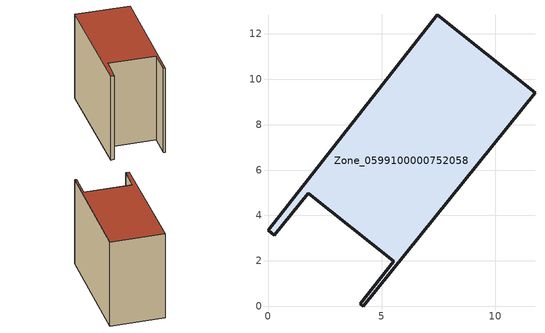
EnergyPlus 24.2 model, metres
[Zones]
Zone_0599100000752058
 floor ground (C_G): 7.46,12.84 11.75,9.41 4.2,0 4.05,0.11 5.55,1.99 1.78,4.99 0.28,3.13 0,3.35 z0.5
 wall outside (C_F): 11.75,9.41 7.46,12.84 0,3.35 0.28,3.13 1.78,4.99 5.55,1.99 4.05,0.11 4.2,0 11.75,9.41 z0.5:9.74
 roof outside (C_R): 4.2,0 11.75,9.41 7.46,12.84 0,3.35 0.28,3.13 1.78,4.99 5.55,1.99 4.05,0.11 z9.74
[BUILDING]
Pand.0599100000752058: North Axis=0; Terrain=City; Loads Convergence Tolerance Value=0.04; Temperature Convergence Tolerance Value=0.4; Solar Distribution=FullExterior; Maximum Number of Warmup Days=25; Minimum Number of Warmup Days=1
[Site:Location]
Rotterdam.The.Hague.AP_ZH_NLD Design_Conditions: Latitude=51.96; Longitude=4.45; Time Zone=1; Elevation=-4.5
[SITE:GROUNDTEMPERATURE:BUILDINGSURFACE]
18, 18, 18, 18, 18, 18, 18, 18, 18, 18, 18, 18
[MATERIAL] Thermal Absorptance=0.9; Solar Absorptance=0.7; Visible Absorptance=0.7
Name | Roughness | Thickness | Conductivity | Density | Specific Heat
G.TI.2006-2014 | MediumSmooth | 0.15 | 0.06 | 540 | 1210
F.TI.2006-2014 | Rough | 0.3 | 0.12 | 1920 | 840
R.TI.2006-2014 | MediumRough | 0.2 | 0.08 | 1500 | 1000
[CONSTRUCTION]
C_G: G.TI.2006-2014
C_F: F.TI.2006-2014
C_R: R.TI.2006-2014
[ZONE]
Zone_0599100000752058: Type=1; Multiplier=1; Ceiling Height=Autocalculate; Volume=Autocalculate; Floor Area=autocalculate; Part of Total Floor Area=Yes
[ZONEINFILTRATION:DESIGNFLOWRATE]
Infil_Zone_0599100000752058: Zone or ZoneList or Space or SpaceList=Zone_0599100000752058; Schedule=AlwaysOn; Design Flow Rate Calculation Method=Flow/Area; Flow Rate per Floor Area=0.0015; Constant Term Coefficient=1; Temperature Term Coefficient=0; Velocity Term Coefficient=0; Velocity Squared Term Coefficient=0
[HVACTEMPLATE:ZONE:IDEALLOADSAIRSYSTEM]
Zone_0599100000752058: Maximum Heating Supply Air Temperature=50; Minimum Cooling Supply Air Temperature=13; Maximum Heating Supply Air Humidity Ratio=0.0156; Minimum Cooling Supply Air Humidity Ratio=0.0077; Heating Limit=NoLimit; Cooling Limit=NoLimit; Dehumidification Control Type=ConstantSensibleHeatRatio; Cooling Sensible Heat Ratio=0.7; Dehumidification Setpoint=60; Humidification Control Type=None; Humidification Setpoint=30; Outdoor Air Method=None; Outdoor Air Flow Rate per Person=0.00944; Outdoor Air Flow Rate per Zone Floor Area=0; Outdoor Air Flow Rate per Zone=0; Demand Controlled Ventilation Type=None; Outdoor Air Economizer Type=NoEconomizer; Heat Recovery Type=None; Sensible Heat Recovery Effectiveness=0.7; Latent Heat Recovery Effectiveness=0.65
[ZONECONTROL:THERMOSTAT]
ThermostatControl_Zone_0599100000752058: Zone or ZoneList=Zone_0599100000752058; Control Type Schedule=DualSetpointControlType; Control 1=Thermostat_Zone_0599100000752058; Temperature Difference Between Cutout And Setpoint=0
[THERMOSTATSETPOINT:DUALSETPOINT]
Thermostat_Zone_0599100000752058: Heating Setpoint Temperature Schedule=HeatingSetpoint_Zone_0599100000752058; Cooling Setpoint Temperature Schedule=CoolingSetpoint_Zone_0599100000752058
[SCHEDULE:COMPACT]
HeatingSetpoint_Zone_0599100000752058: Through: 12/31, For: AllDays, Until: 24:00, 21
CoolingSetpoint_Zone_0599100000752058: Through: 12/31, For: AllDays, Until: 24:00, 24
DualSetpointControlType: Through: 12/31, For: AllDays, Until: 24:00, 4
AlwaysOn: Through: 12/31, For: AllDays, Until: 24:00, 1
